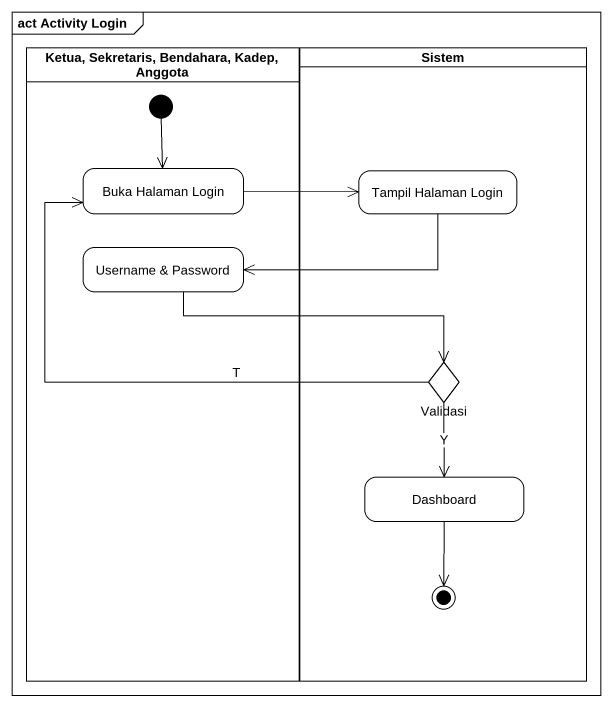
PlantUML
@startuml
mainframe act Activity Login
hide empty description
state "Ketua, Sekretaris, Bendahara, Kadep, Anggota" as Ketua_Sekretaris_Bendahara <<partition>> {
  state "Buka Halaman Login" as Buka_Halaman_Login
  state "Username & Password" as Username_Password
  [*] --> Buka_Halaman_Login
}
state Sistem <<partition>> {
  state "Tampil Halaman Login" as Tampil_Halaman_Login
  state Validasi <<choice>>
  state Dashboard
  Dashboard --> [*]
}
Buka_Halaman_Login -right-> Tampil_Halaman_Login
Tampil_Halaman_Login -left-> Username_Password
Username_Password -right-> Validasi
Validasi -up-> Buka_Halaman_Login : T
Validasi --> Dashboard : Y
@enduml
